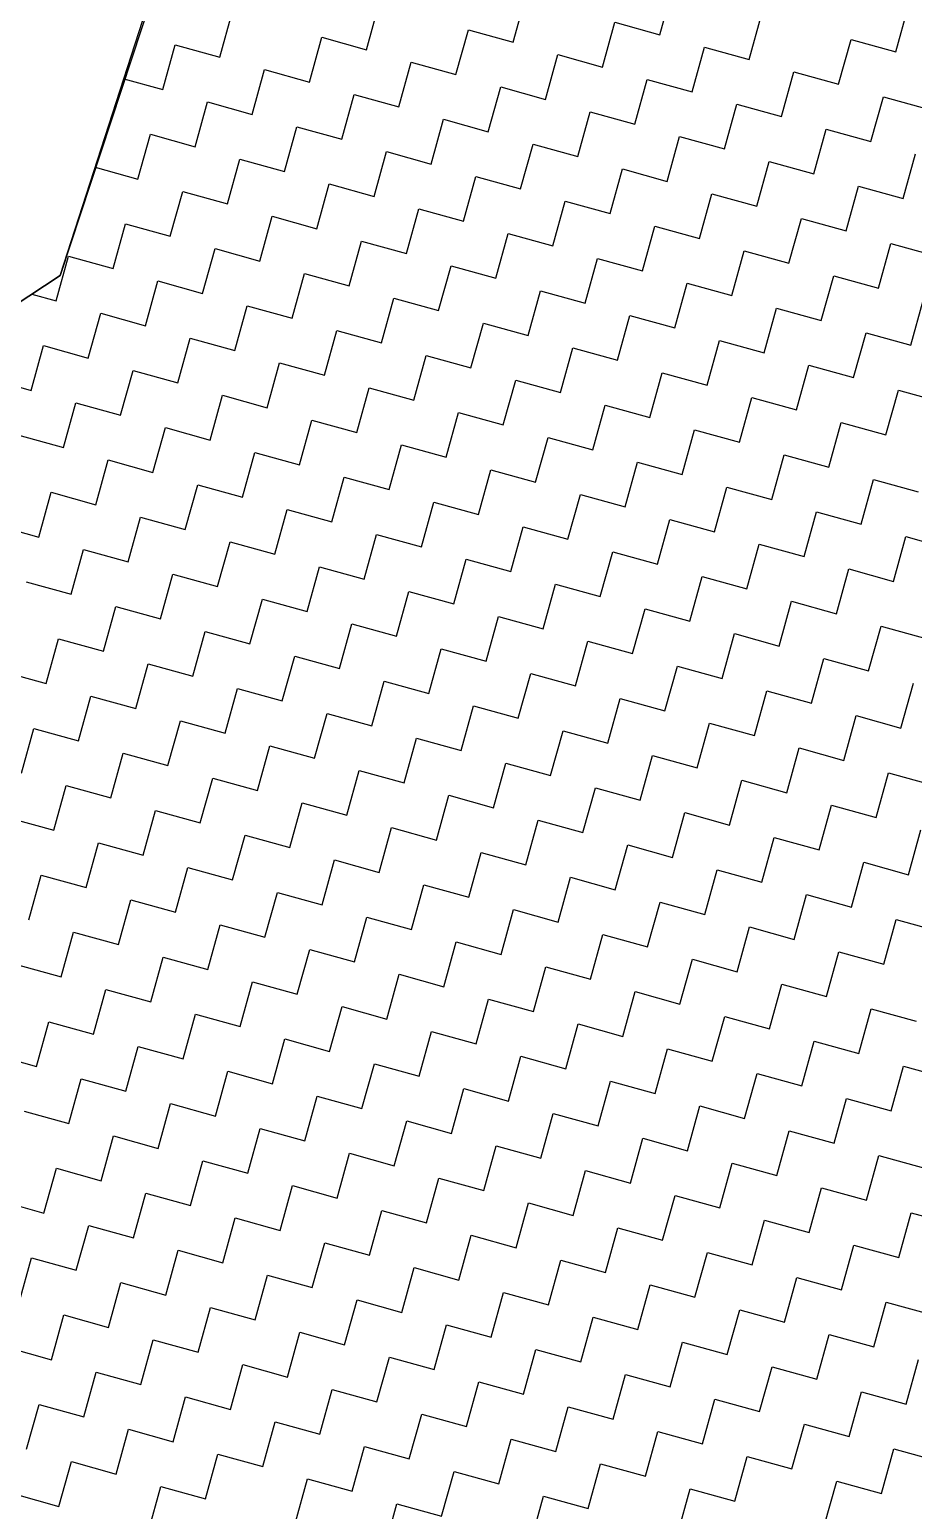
# Model space of a CAD drawing. Header units: metres. Extents: x 291974 to 293244, y 2020596 to 2023640.
# Drawn here: x 292535.4 to 292583.1, y 2022761.2 to 2022841 of the extents above; entities that cross this region are included whole.
import ezdxf

# ---------------------------------------------------------------- set-up
doc = ezdxf.new("R2010")
doc.units = ezdxf.units.M
doc.header["$MEASUREMENT"] = 0
doc.layers.add('POLY_HATCH', color=12, linetype='Continuous')
doc.layers.add('V_BOUND_LINE', color=7, linetype='Continuous')

msp = doc.modelspace()

# ---------------------------------------------------------------- linework, layer by layer
at = {"layer": 'POLY_HATCH'}
for p, q in [((292537.101, 2022827.772), (292619.303, 2023082.129)), ((292505.149, 2022806.786), (292537.101, 2022827.772))]:
    msp.add_line(p, q, dxfattribs=at)
at = {"layer": 'POLY_HATCH', "linetype": 'Continuous'}
for p, q in [((292569.4, 2022840.741), (292570.069, 2022843.152)), ((292553.6, 2022839.932), (292554.269, 2022842.342)), ((292561.5, 2022840.337), (292562.169, 2022842.747)), ((292545.7, 2022839.527), (292546.369, 2022841.937)), ((292574.221, 2022839.404), (292574.889, 2022841.815)), ((292582.121, 2022839.809), (292582.789, 2022842.22)), ((292558.421, 2022838.595), (292559.09, 2022841.005)), ((292559.09, 2022841.005), (292561.5, 2022840.337)), ((292566.321, 2022838.999), (292566.99, 2022841.41)), ((292566.99, 2022841.41), (292569.4, 2022840.741)), ((292542.621, 2022837.785), (292543.29, 2022840.195)), ((292543.29, 2022840.195), (292545.7, 2022839.527)), ((292550.521, 2022838.19), (292551.19, 2022840.6)), ((292551.19, 2022840.6), (292553.6, 2022839.932)), ((292571.142, 2022837.662), (292571.81, 2022840.073)), ((292571.81, 2022840.073), (292574.221, 2022839.404)), ((292579.042, 2022838.067), (292579.71, 2022840.478)), ((292579.71, 2022840.478), (292582.121, 2022839.809)), ((292555.342, 2022836.853), (292556.011, 2022839.263)), ((292556.011, 2022839.263), (292558.421, 2022838.595)), ((292563.242, 2022837.258), (292563.911, 2022839.668)), ((292563.911, 2022839.668), (292566.321, 2022838.999)), ((292540.525, 2022838.366), (292542.621, 2022837.785)), ((292547.442, 2022836.448), (292548.111, 2022838.858)), ((292548.111, 2022838.858), (292550.521, 2022838.19)), ((292575.963, 2022836.325), (292576.631, 2022838.736)), ((292576.631, 2022838.736), (292579.042, 2022838.067)), ((292560.163, 2022835.516), (292560.832, 2022837.926)), ((292560.832, 2022837.926), (292563.242, 2022837.258)), ((292568.063, 2022835.92), (292568.731, 2022838.331)), ((292568.731, 2022838.331), (292571.142, 2022837.662)), ((292544.363, 2022834.706), (292545.032, 2022837.116)), ((292545.032, 2022837.116), (292547.442, 2022836.448)), ((292552.263, 2022835.111), (292552.932, 2022837.521)), ((292552.932, 2022837.521), (292555.342, 2022836.853)), ((292572.884, 2022834.583), (292573.552, 2022836.994)), ((292573.552, 2022836.994), (292575.963, 2022836.325)), ((292580.784, 2022834.988), (292581.452, 2022837.399)), ((292581.452, 2022837.399), (292583.863, 2022836.73)), ((292557.084, 2022833.774), (292557.753, 2022836.184)), ((292557.753, 2022836.184), (292560.163, 2022835.516)), ((292564.984, 2022834.179), (292565.652, 2022836.589)), ((292565.652, 2022836.589), (292568.063, 2022835.92)), ((292541.284, 2022832.964), (292541.953, 2022835.374)), ((292541.953, 2022835.374), (292544.363, 2022834.706)), ((292549.184, 2022833.369), (292549.853, 2022835.779)), ((292549.853, 2022835.779), (292552.263, 2022835.111)), ((292569.805, 2022832.841), (292570.473, 2022835.252)), ((292570.473, 2022835.252), (292572.884, 2022834.583)), ((292577.705, 2022833.246), (292578.373, 2022835.657)), ((292578.373, 2022835.657), (292580.784, 2022834.988)), ((292554.005, 2022832.032), (292554.674, 2022834.442)), ((292554.674, 2022834.442), (292557.084, 2022833.774)), ((292561.905, 2022832.437), (292562.573, 2022834.847)), ((292562.573, 2022834.847), (292564.984, 2022834.179)), ((292538.985, 2022833.602), (292541.284, 2022832.964)), ((292546.105, 2022831.627), (292546.774, 2022834.037)), ((292546.774, 2022834.037), (292549.184, 2022833.369)), ((292574.626, 2022831.504), (292575.294, 2022833.915)), ((292575.294, 2022833.915), (292577.705, 2022833.246)), ((292582.526, 2022831.909), (292583.194, 2022834.32)), ((292558.826, 2022830.695), (292559.494, 2022833.105)), ((292559.494, 2022833.105), (292561.905, 2022832.437)), ((292566.726, 2022831.1), (292567.394, 2022833.51)), ((292567.394, 2022833.51), (292569.805, 2022832.841)), ((292543.026, 2022829.885), (292543.695, 2022832.295)), ((292543.695, 2022832.295), (292546.105, 2022831.627)), ((292550.926, 2022830.29), (292551.595, 2022832.7)), ((292551.595, 2022832.7), (292554.005, 2022832.032)), ((292571.547, 2022829.762), (292572.215, 2022832.173)), ((292572.215, 2022832.173), (292574.626, 2022831.504)), ((292579.447, 2022830.167), (292580.115, 2022832.578)), ((292580.115, 2022832.578), (292582.526, 2022831.909)), ((292555.747, 2022828.953), (292556.415, 2022831.363)), ((292556.415, 2022831.363), (292558.826, 2022830.695)), ((292563.647, 2022829.358), (292564.315, 2022831.768)), ((292564.315, 2022831.768), (292566.726, 2022831.1)), ((292539.947, 2022828.143), (292540.616, 2022830.554)), ((292540.616, 2022830.554), (292543.026, 2022829.885)), ((292547.847, 2022828.548), (292548.516, 2022830.958)), ((292548.516, 2022830.958), (292550.926, 2022830.29)), ((292568.468, 2022828.021), (292569.136, 2022830.431)), ((292569.136, 2022830.431), (292571.547, 2022829.762)), ((292576.368, 2022828.425), (292577.036, 2022830.836)), ((292577.036, 2022830.836), (292579.447, 2022830.167)), ((292552.668, 2022827.211), (292553.336, 2022829.621)), ((292553.336, 2022829.621), (292555.747, 2022828.953)), ((292560.568, 2022827.616), (292561.236, 2022830.026)), ((292561.236, 2022830.026), (292563.647, 2022829.358)), ((292536.868, 2022826.401), (292537.537, 2022828.812)), ((292537.537, 2022828.812), (292539.947, 2022828.143)), ((292544.768, 2022826.806), (292545.437, 2022829.216)), ((292545.437, 2022829.216), (292547.847, 2022828.548)), ((292573.289, 2022826.683), (292573.957, 2022829.094)), ((292573.957, 2022829.094), (292576.368, 2022828.425)), ((292581.189, 2022827.088), (292581.857, 2022829.499)), ((292581.857, 2022829.499), (292584.268, 2022828.83)), ((292557.489, 2022825.874), (292558.157, 2022828.284)), ((292558.157, 2022828.284), (292560.568, 2022827.616)), ((292565.389, 2022826.279), (292566.057, 2022828.689)), ((292566.057, 2022828.689), (292568.468, 2022828.021)), ((292541.689, 2022825.064), (292542.358, 2022827.475)), ((292542.358, 2022827.475), (292544.768, 2022826.806)), ((292549.589, 2022825.469), (292550.257, 2022827.879)), ((292550.257, 2022827.879), (292552.668, 2022827.211)), ((292570.21, 2022824.942), (292570.878, 2022827.352)), ((292570.878, 2022827.352), (292573.289, 2022826.683)), ((292578.11, 2022825.346), (292578.778, 2022827.757)), ((292578.778, 2022827.757), (292581.189, 2022827.088)), ((292535.564, 2022826.763), (292536.868, 2022826.401)), ((292554.41, 2022824.132), (292555.078, 2022826.542)), ((292555.078, 2022826.542), (292557.489, 2022825.874)), ((292562.31, 2022824.537), (292562.978, 2022826.947)), ((292562.978, 2022826.947), (292565.389, 2022826.279)), ((292582.93, 2022824.009), (292583.599, 2022826.42)), ((292538.61, 2022823.322), (292539.279, 2022825.733)), ((292539.279, 2022825.733), (292541.689, 2022825.064)), ((292546.51, 2022823.727), (292547.178, 2022826.137)), ((292547.178, 2022826.137), (292549.589, 2022825.469)), ((292567.131, 2022823.2), (292567.799, 2022825.61)), ((292567.799, 2022825.61), (292570.21, 2022824.942)), ((292575.031, 2022823.604), (292575.699, 2022826.015)), ((292575.699, 2022826.015), (292578.11, 2022825.346)), ((292551.331, 2022822.39), (292551.999, 2022824.8)), ((292551.999, 2022824.8), (292554.41, 2022824.132)), ((292559.231, 2022822.795), (292559.899, 2022825.205)), ((292559.899, 2022825.205), (292562.31, 2022824.537)), ((292535.531, 2022821.58), (292536.2, 2022823.991)), ((292536.2, 2022823.991), (292538.61, 2022823.322)), ((292543.431, 2022821.985), (292544.099, 2022824.396)), ((292544.099, 2022824.396), (292546.51, 2022823.727)), ((292571.952, 2022821.863), (292572.62, 2022824.273)), ((292572.62, 2022824.273), (292575.031, 2022823.604)), ((292579.851, 2022822.267), (292580.52, 2022824.678)), ((292580.52, 2022824.678), (292582.93, 2022824.009)), ((292556.152, 2022821.053), (292556.82, 2022823.463)), ((292556.82, 2022823.463), (292559.231, 2022822.795)), ((292564.052, 2022821.458), (292564.72, 2022823.868)), ((292564.72, 2022823.868), (292567.131, 2022823.2)), ((292540.352, 2022820.243), (292541.02, 2022822.654)), ((292541.02, 2022822.654), (292543.431, 2022821.985)), ((292548.252, 2022820.648), (292548.92, 2022823.058)), ((292548.92, 2022823.058), (292551.331, 2022822.39)), ((292568.873, 2022820.121), (292569.541, 2022822.531)), ((292569.541, 2022822.531), (292571.952, 2022821.863)), ((292576.772, 2022820.525), (292577.441, 2022822.936)), ((292577.441, 2022822.936), (292579.851, 2022822.267)), ((292533.121, 2022822.249), (292535.531, 2022821.58)), ((292553.073, 2022819.311), (292553.741, 2022821.721)), ((292553.741, 2022821.721), (292556.152, 2022821.053)), ((292560.973, 2022819.716), (292561.641, 2022822.126)), ((292561.641, 2022822.126), (292564.052, 2022821.458)), ((292581.593, 2022819.188), (292582.262, 2022821.599)), ((292582.262, 2022821.599), (292584.672, 2022820.93)), ((292537.273, 2022818.501), (292537.941, 2022820.912)), ((292537.941, 2022820.912), (292540.352, 2022820.243)), ((292545.173, 2022818.906), (292545.841, 2022821.317)), ((292545.841, 2022821.317), (292548.252, 2022820.648)), ((292573.693, 2022818.784), (292574.362, 2022821.194)), ((292574.362, 2022821.194), (292576.772, 2022820.525)), ((292557.894, 2022817.974), (292558.562, 2022820.384)), ((292558.562, 2022820.384), (292560.973, 2022819.716)), ((292565.794, 2022818.379), (292566.462, 2022820.789)), ((292566.462, 2022820.789), (292568.873, 2022820.121)), ((292542.094, 2022817.164), (292542.762, 2022819.575)), ((292542.762, 2022819.575), (292545.173, 2022818.906)), ((292549.994, 2022817.569), (292550.662, 2022819.979)), ((292550.662, 2022819.979), (292553.073, 2022819.311)), ((292570.614, 2022817.042), (292571.283, 2022819.452)), ((292571.283, 2022819.452), (292573.693, 2022818.784)), ((292578.514, 2022817.446), (292579.183, 2022819.857)), ((292579.183, 2022819.857), (292581.593, 2022819.188)), ((292534.862, 2022819.17), (292537.273, 2022818.501)), ((292554.815, 2022816.232), (292555.483, 2022818.642)), ((292555.483, 2022818.642), (292557.894, 2022817.974)), ((292562.715, 2022816.637), (292563.383, 2022819.047)), ((292563.383, 2022819.047), (292565.794, 2022818.379)), ((292539.015, 2022815.422), (292539.683, 2022817.833)), ((292539.683, 2022817.833), (292542.094, 2022817.164)), ((292546.915, 2022815.827), (292547.583, 2022818.238)), ((292547.583, 2022818.238), (292549.994, 2022817.569)), ((292567.535, 2022815.3), (292568.204, 2022817.71)), ((292568.204, 2022817.71), (292570.614, 2022817.042)), ((292575.435, 2022815.705), (292576.104, 2022818.115)), ((292576.104, 2022818.115), (292578.514, 2022817.446)), ((292551.736, 2022814.49), (292552.404, 2022816.9)), ((292552.404, 2022816.9), (292554.815, 2022816.232)), ((292559.636, 2022814.895), (292560.304, 2022817.305)), ((292560.304, 2022817.305), (292562.715, 2022816.637)), ((292535.936, 2022813.68), (292536.604, 2022816.091)), ((292536.604, 2022816.091), (292539.015, 2022815.422)), ((292543.836, 2022814.085), (292544.504, 2022816.496)), ((292544.504, 2022816.496), (292546.915, 2022815.827)), ((292572.356, 2022813.963), (292573.025, 2022816.373)), ((292573.025, 2022816.373), (292575.435, 2022815.705)), ((292580.256, 2022814.367), (292580.925, 2022816.778)), ((292580.925, 2022816.778), (292583.335, 2022816.109)), ((292556.557, 2022813.153), (292557.225, 2022815.563)), ((292557.225, 2022815.563), (292559.636, 2022814.895)), ((292564.456, 2022813.558), (292565.125, 2022815.968)), ((292565.125, 2022815.968), (292567.535, 2022815.3)), ((292540.757, 2022812.343), (292541.425, 2022814.754)), ((292541.425, 2022814.754), (292543.836, 2022814.085)), ((292548.657, 2022812.748), (292549.325, 2022815.159)), ((292549.325, 2022815.159), (292551.736, 2022814.49)), ((292569.277, 2022812.221), (292569.946, 2022814.631)), ((292569.946, 2022814.631), (292572.356, 2022813.963)), ((292577.177, 2022812.626), (292577.846, 2022815.036)), ((292577.846, 2022815.036), (292580.256, 2022814.367)), ((292533.525, 2022814.349), (292535.936, 2022813.68)), ((292553.478, 2022811.411), (292554.146, 2022813.821)), ((292554.146, 2022813.821), (292556.557, 2022813.153)), ((292561.377, 2022811.816), (292562.046, 2022814.226)), ((292562.046, 2022814.226), (292564.456, 2022813.558)), ((292581.998, 2022811.288), (292582.667, 2022813.699)), ((292582.667, 2022813.699), (292585.077, 2022813.03)), ((292537.678, 2022810.601), (292538.346, 2022813.012)), ((292538.346, 2022813.012), (292540.757, 2022812.343)), ((292545.578, 2022811.006), (292546.246, 2022813.417)), ((292546.246, 2022813.417), (292548.657, 2022812.748)), ((292566.198, 2022810.479), (292566.867, 2022812.889)), ((292566.867, 2022812.889), (292569.277, 2022812.221)), ((292574.098, 2022810.884), (292574.767, 2022813.294)), ((292574.767, 2022813.294), (292577.177, 2022812.626)), ((292550.399, 2022809.669), (292551.067, 2022812.08)), ((292551.067, 2022812.08), (292553.478, 2022811.411)), ((292558.298, 2022810.074), (292558.967, 2022812.484)), ((292558.967, 2022812.484), (292561.377, 2022811.816)), ((292535.267, 2022811.27), (292537.678, 2022810.601)), ((292542.499, 2022809.264), (292543.167, 2022811.675)), ((292543.167, 2022811.675), (292545.578, 2022811.006)), ((292571.019, 2022809.142), (292571.688, 2022811.552)), ((292571.688, 2022811.552), (292574.098, 2022810.884)), ((292578.919, 2022809.547), (292579.588, 2022811.957)), ((292579.588, 2022811.957), (292581.998, 2022811.288)), ((292555.219, 2022808.332), (292555.888, 2022810.742)), ((292555.888, 2022810.742), (292558.298, 2022810.074)), ((292563.119, 2022808.737), (292563.788, 2022811.147)), ((292563.788, 2022811.147), (292566.198, 2022810.479)), ((292539.42, 2022807.522), (292540.088, 2022809.933)), ((292540.088, 2022809.933), (292542.499, 2022809.264)), ((292547.32, 2022807.927), (292547.988, 2022810.338)), ((292547.988, 2022810.338), (292550.399, 2022809.669)), ((292567.94, 2022807.4), (292568.609, 2022809.81)), ((292568.609, 2022809.81), (292571.019, 2022809.142)), ((292575.84, 2022807.805), (292576.509, 2022810.215)), ((292576.509, 2022810.215), (292578.919, 2022809.547)), ((292552.14, 2022806.59), (292552.809, 2022809.001)), ((292552.809, 2022809.001), (292555.219, 2022808.332)), ((292560.04, 2022806.995), (292560.709, 2022809.405)), ((292560.709, 2022809.405), (292563.119, 2022808.737)), ((292580.661, 2022806.468), (292581.33, 2022808.878)), ((292581.33, 2022808.878), (292583.74, 2022808.209)), ((292536.341, 2022805.78), (292537.009, 2022808.191)), ((292537.009, 2022808.191), (292539.42, 2022807.522)), ((292544.241, 2022806.185), (292544.909, 2022808.596)), ((292544.909, 2022808.596), (292547.32, 2022807.927)), ((292564.861, 2022805.658), (292565.53, 2022808.068)), ((292565.53, 2022808.068), (292567.94, 2022807.4)), ((292572.761, 2022806.063), (292573.43, 2022808.473)), ((292573.43, 2022808.473), (292575.84, 2022807.805)), ((292549.061, 2022804.848), (292549.73, 2022807.259)), ((292549.73, 2022807.259), (292552.14, 2022806.59)), ((292556.961, 2022805.253), (292557.63, 2022807.663)), ((292557.63, 2022807.663), (292560.04, 2022806.995)), ((292533.93, 2022806.449), (292536.341, 2022805.78)), ((292541.162, 2022804.443), (292541.83, 2022806.854)), ((292541.83, 2022806.854), (292544.241, 2022806.185)), ((292569.682, 2022804.321), (292570.351, 2022806.731)), ((292570.351, 2022806.731), (292572.761, 2022806.063)), ((292577.582, 2022804.726), (292578.251, 2022807.136)), ((292578.251, 2022807.136), (292580.661, 2022806.468)), ((292553.882, 2022803.511), (292554.551, 2022805.922)), ((292554.551, 2022805.922), (292556.961, 2022805.253)), ((292561.782, 2022803.916), (292562.451, 2022806.326)), ((292562.451, 2022806.326), (292564.861, 2022805.658)), ((292582.403, 2022803.389), (292583.072, 2022805.799)), ((292538.083, 2022802.701), (292538.751, 2022805.112)), ((292538.751, 2022805.112), (292541.162, 2022804.443)), ((292545.982, 2022803.106), (292546.651, 2022805.517)), ((292546.651, 2022805.517), (292549.061, 2022804.848)), ((292566.603, 2022802.579), (292567.272, 2022804.989)), ((292567.272, 2022804.989), (292569.682, 2022804.321)), ((292574.503, 2022802.984), (292575.172, 2022805.394)), ((292575.172, 2022805.394), (292577.582, 2022804.726)), ((292550.803, 2022801.769), (292551.472, 2022804.18)), ((292551.472, 2022804.18), (292553.882, 2022803.511)), ((292558.703, 2022802.174), (292559.372, 2022804.584)), ((292559.372, 2022804.584), (292561.782, 2022803.916)), ((292579.324, 2022801.647), (292579.993, 2022804.057)), ((292579.993, 2022804.057), (292582.403, 2022803.389)), ((292535.004, 2022800.96), (292535.672, 2022803.37)), ((292535.672, 2022803.37), (292538.083, 2022802.701)), ((292542.903, 2022801.364), (292543.572, 2022803.775)), ((292543.572, 2022803.775), (292545.982, 2022803.106)), ((292571.424, 2022801.242), (292572.093, 2022803.652)), ((292572.093, 2022803.652), (292574.503, 2022802.984)), ((292555.624, 2022800.432), (292556.293, 2022802.843)), ((292556.293, 2022802.843), (292558.703, 2022802.174)), ((292563.524, 2022800.837), (292564.193, 2022803.247)), ((292564.193, 2022803.247), (292566.603, 2022802.579)), ((292539.824, 2022799.622), (292540.493, 2022802.033)), ((292540.493, 2022802.033), (292542.903, 2022801.364)), ((292547.724, 2022800.027), (292548.393, 2022802.438)), ((292548.393, 2022802.438), (292550.803, 2022801.769)), ((292568.345, 2022799.5), (292569.014, 2022801.91)), ((292569.014, 2022801.91), (292571.424, 2022801.242)), ((292576.245, 2022799.905), (292576.914, 2022802.315)), ((292576.914, 2022802.315), (292579.324, 2022801.647)), ((292552.545, 2022798.69), (292553.214, 2022801.101)), ((292553.214, 2022801.101), (292555.624, 2022800.432)), ((292560.445, 2022799.095), (292561.114, 2022801.505)), ((292561.114, 2022801.505), (292563.524, 2022800.837)), ((292581.066, 2022798.568), (292581.735, 2022800.978)), ((292581.735, 2022800.978), (292584.145, 2022800.31)), ((292536.745, 2022797.881), (292537.414, 2022800.291)), ((292537.414, 2022800.291), (292539.824, 2022799.622)), ((292544.645, 2022798.285), (292545.314, 2022800.696)), ((292545.314, 2022800.696), (292547.724, 2022800.027)), ((292565.266, 2022797.758), (292565.935, 2022800.168)), ((292565.935, 2022800.168), (292568.345, 2022799.5)), ((292573.166, 2022798.163), (292573.835, 2022800.573)), ((292573.835, 2022800.573), (292576.245, 2022799.905)), ((292549.466, 2022796.948), (292550.135, 2022799.359)), ((292550.135, 2022799.359), (292552.545, 2022798.69)), ((292557.366, 2022797.353), (292558.035, 2022799.764)), ((292558.035, 2022799.764), (292560.445, 2022799.095)), ((292534.335, 2022798.549), (292536.745, 2022797.881)), ((292541.566, 2022796.543), (292542.235, 2022798.954)), ((292542.235, 2022798.954), (292544.645, 2022798.285)), ((292570.087, 2022796.421), (292570.756, 2022798.831)), ((292570.756, 2022798.831), (292573.166, 2022798.163)), ((292577.987, 2022796.826), (292578.656, 2022799.236)), ((292578.656, 2022799.236), (292581.066, 2022798.568)), ((292554.287, 2022795.611), (292554.956, 2022798.022)), ((292554.956, 2022798.022), (292557.366, 2022797.353)), ((292562.187, 2022796.016), (292562.856, 2022798.426)), ((292562.856, 2022798.426), (292565.266, 2022797.758)), ((292582.808, 2022795.489), (292583.476, 2022797.899)), ((292538.487, 2022794.802), (292539.156, 2022797.212)), ((292539.156, 2022797.212), (292541.566, 2022796.543)), ((292546.387, 2022795.206), (292547.056, 2022797.617)), ((292547.056, 2022797.617), (292549.466, 2022796.948)), ((292567.008, 2022794.679), (292567.677, 2022797.089)), ((292567.677, 2022797.089), (292570.087, 2022796.421)), ((292574.908, 2022795.084), (292575.577, 2022797.494)), ((292575.577, 2022797.494), (292577.987, 2022796.826)), ((292551.208, 2022793.869), (292551.877, 2022796.28)), ((292551.877, 2022796.28), (292554.287, 2022795.611)), ((292559.108, 2022794.274), (292559.777, 2022796.685)), ((292559.777, 2022796.685), (292562.187, 2022796.016)), ((292579.729, 2022793.747), (292580.397, 2022796.157)), ((292580.397, 2022796.157), (292582.808, 2022795.489)), ((292535.408, 2022793.06), (292536.077, 2022795.47)), ((292536.077, 2022795.47), (292538.487, 2022794.802)), ((292543.308, 2022793.464), (292543.977, 2022795.875)), ((292543.977, 2022795.875), (292546.387, 2022795.206)), ((292563.929, 2022792.937), (292564.598, 2022795.347)), ((292564.598, 2022795.347), (292567.008, 2022794.679)), ((292571.829, 2022793.342), (292572.498, 2022795.752)), ((292572.498, 2022795.752), (292574.908, 2022795.084)), ((292548.129, 2022792.127), (292548.798, 2022794.538)), ((292548.798, 2022794.538), (292551.208, 2022793.869)), ((292556.029, 2022792.532), (292556.698, 2022794.943)), ((292556.698, 2022794.943), (292559.108, 2022794.274)), ((292540.229, 2022791.723), (292540.898, 2022794.133)), ((292540.898, 2022794.133), (292543.308, 2022793.464)), ((292568.75, 2022791.6), (292569.419, 2022794.01)), ((292569.419, 2022794.01), (292571.829, 2022793.342)), ((292576.65, 2022792.005), (292577.318, 2022794.415)), ((292577.318, 2022794.415), (292579.729, 2022793.747)), ((292552.95, 2022790.79), (292553.619, 2022793.201)), ((292553.619, 2022793.201), (292556.029, 2022792.532)), ((292560.85, 2022791.195), (292561.519, 2022793.606)), ((292561.519, 2022793.606), (292563.929, 2022792.937)), ((292581.471, 2022790.668), (292582.139, 2022793.078)), ((292582.139, 2022793.078), (292584.55, 2022792.41)), ((292537.15, 2022789.981), (292537.819, 2022792.391)), ((292537.819, 2022792.391), (292540.229, 2022791.723)), ((292545.05, 2022790.385), (292545.719, 2022792.796)), ((292545.719, 2022792.796), (292548.129, 2022792.127)), ((292565.671, 2022789.858), (292566.34, 2022792.268)), ((292566.34, 2022792.268), (292568.75, 2022791.6)), ((292573.571, 2022790.263), (292574.239, 2022792.673)), ((292574.239, 2022792.673), (292576.65, 2022792.005)), ((292549.871, 2022789.048), (292550.54, 2022791.459)), ((292550.54, 2022791.459), (292552.95, 2022790.79)), ((292557.771, 2022789.453), (292558.44, 2022791.864)), ((292558.44, 2022791.864), (292560.85, 2022791.195)), ((292578.392, 2022788.926), (292579.06, 2022791.336)), ((292579.06, 2022791.336), (292581.471, 2022790.668)), ((292534.74, 2022790.649), (292537.15, 2022789.981)), ((292541.971, 2022788.644), (292542.64, 2022791.054)), ((292542.64, 2022791.054), (292545.05, 2022790.385)), ((292562.592, 2022788.116), (292563.261, 2022790.527)), ((292563.261, 2022790.527), (292565.671, 2022789.858)), ((292570.492, 2022788.521), (292571.16, 2022790.931)), ((292571.16, 2022790.931), (292573.571, 2022790.263)), ((292546.792, 2022787.306), (292547.461, 2022789.717)), ((292547.461, 2022789.717), (292549.871, 2022789.048)), ((292554.692, 2022787.711), (292555.361, 2022790.122)), ((292555.361, 2022790.122), (292557.771, 2022789.453)), ((292538.892, 2022786.902), (292539.561, 2022789.312)), ((292539.561, 2022789.312), (292541.971, 2022788.644)), ((292567.413, 2022786.779), (292568.081, 2022789.189)), ((292568.081, 2022789.189), (292570.492, 2022788.521)), ((292575.313, 2022787.184), (292575.981, 2022789.594)), ((292575.981, 2022789.594), (292578.392, 2022788.926)), ((292551.613, 2022785.969), (292552.282, 2022788.38)), ((292552.282, 2022788.38), (292554.692, 2022787.711)), ((292559.513, 2022786.374), (292560.182, 2022788.785)), ((292560.182, 2022788.785), (292562.592, 2022788.116)), ((292580.134, 2022785.847), (292580.802, 2022788.257)), ((292580.802, 2022788.257), (292583.213, 2022787.589)), ((292535.813, 2022785.16), (292536.482, 2022787.57)), ((292536.482, 2022787.57), (292538.892, 2022786.902)), ((292543.713, 2022785.565), (292544.382, 2022787.975)), ((292544.382, 2022787.975), (292546.792, 2022787.306)), ((292564.334, 2022785.037), (292565.002, 2022787.448)), ((292565.002, 2022787.448), (292567.413, 2022786.779)), ((292572.234, 2022785.442), (292572.902, 2022787.852)), ((292572.902, 2022787.852), (292575.313, 2022787.184)), ((292548.534, 2022784.227), (292549.203, 2022786.638)), ((292549.203, 2022786.638), (292551.613, 2022785.969)), ((292556.434, 2022784.632), (292557.103, 2022787.043)), ((292557.103, 2022787.043), (292559.513, 2022786.374)), ((292577.055, 2022784.105), (292577.723, 2022786.515)), ((292577.723, 2022786.515), (292580.134, 2022785.847)), ((292533.403, 2022785.828), (292535.813, 2022785.16)), ((292540.634, 2022783.823), (292541.303, 2022786.233)), ((292541.303, 2022786.233), (292543.713, 2022785.565)), ((292561.255, 2022783.295), (292561.923, 2022785.706)), ((292561.923, 2022785.706), (292564.334, 2022785.037)), ((292569.155, 2022783.7), (292569.823, 2022786.11)), ((292569.823, 2022786.11), (292572.234, 2022785.442)), ((292553.355, 2022782.89), (292554.024, 2022785.301)), ((292554.024, 2022785.301), (292556.434, 2022784.632)), ((292581.876, 2022782.768), (292582.544, 2022785.178)), ((292582.544, 2022785.178), (292584.955, 2022784.51)), ((292537.555, 2022782.081), (292538.224, 2022784.491)), ((292538.224, 2022784.491), (292540.634, 2022783.823)), ((292545.455, 2022782.486), (292546.124, 2022784.896)), ((292546.124, 2022784.896), (292548.534, 2022784.227)), ((292566.076, 2022781.958), (292566.744, 2022784.369)), ((292566.744, 2022784.369), (292569.155, 2022783.7)), ((292573.976, 2022782.363), (292574.644, 2022784.773)), ((292574.644, 2022784.773), (292577.055, 2022784.105)), ((292550.276, 2022781.148), (292550.945, 2022783.559)), ((292550.945, 2022783.559), (292553.355, 2022782.89)), ((292558.176, 2022781.553), (292558.844, 2022783.964)), ((292558.844, 2022783.964), (292561.255, 2022783.295)), ((292578.797, 2022781.026), (292579.465, 2022783.436)), ((292579.465, 2022783.436), (292581.876, 2022782.768)), ((292535.145, 2022782.749), (292537.555, 2022782.081)), ((292542.376, 2022780.744), (292543.045, 2022783.154)), ((292543.045, 2022783.154), (292545.455, 2022782.486)), ((292562.997, 2022780.216), (292563.665, 2022782.627)), ((292563.665, 2022782.627), (292566.076, 2022781.958)), ((292570.897, 2022780.621), (292571.565, 2022783.031)), ((292571.565, 2022783.031), (292573.976, 2022782.363)), ((292547.197, 2022779.407), (292547.866, 2022781.817)), ((292547.866, 2022781.817), (292550.276, 2022781.148)), ((292555.097, 2022779.811), (292555.765, 2022782.222)), ((292555.765, 2022782.222), (292558.176, 2022781.553)), ((292539.297, 2022779.002), (292539.966, 2022781.412)), ((292539.966, 2022781.412), (292542.376, 2022780.744)), ((292567.818, 2022778.879), (292568.486, 2022781.29)), ((292568.486, 2022781.29), (292570.897, 2022780.621)), ((292575.718, 2022779.284), (292576.386, 2022781.694)), ((292576.386, 2022781.694), (292578.797, 2022781.026)), ((292552.018, 2022778.069), (292552.686, 2022780.48)), ((292552.686, 2022780.48), (292555.097, 2022779.811)), ((292559.918, 2022778.474), (292560.586, 2022780.885)), ((292560.586, 2022780.885), (292562.997, 2022780.216)), ((292580.539, 2022777.947), (292581.207, 2022780.357)), ((292581.207, 2022780.357), (292583.618, 2022779.689)), ((292536.218, 2022777.26), (292536.887, 2022779.67)), ((292536.887, 2022779.67), (292539.297, 2022779.002)), ((292544.118, 2022777.665), (292544.787, 2022780.075)), ((292544.787, 2022780.075), (292547.197, 2022779.407)), ((292564.739, 2022777.137), (292565.407, 2022779.548)), ((292565.407, 2022779.548), (292567.818, 2022778.879)), ((292572.639, 2022777.542), (292573.307, 2022779.952)), ((292573.307, 2022779.952), (292575.718, 2022779.284)), ((292548.939, 2022776.328), (292549.607, 2022778.738)), ((292549.607, 2022778.738), (292552.018, 2022778.069)), ((292556.839, 2022776.732), (292557.507, 2022779.143)), ((292557.507, 2022779.143), (292559.918, 2022778.474)), ((292577.46, 2022776.205), (292578.128, 2022778.615)), ((292578.128, 2022778.615), (292580.539, 2022777.947)), ((292533.808, 2022777.928), (292536.218, 2022777.26)), ((292541.039, 2022775.923), (292541.708, 2022778.333)), ((292541.708, 2022778.333), (292544.118, 2022777.665)), ((292561.66, 2022775.395), (292562.328, 2022777.806)), ((292562.328, 2022777.806), (292564.739, 2022777.137)), ((292569.56, 2022775.8), (292570.228, 2022778.211)), ((292570.228, 2022778.211), (292572.639, 2022777.542)), ((292545.86, 2022774.586), (292546.528, 2022776.996)), ((292546.528, 2022776.996), (292548.939, 2022776.328)), ((292553.76, 2022774.99), (292554.428, 2022777.401)), ((292554.428, 2022777.401), (292556.839, 2022776.732)), ((292582.28, 2022774.868), (292582.949, 2022777.278)), ((292582.949, 2022777.278), (292585.359, 2022776.61)), ((292537.96, 2022774.181), (292538.629, 2022776.591)), ((292538.629, 2022776.591), (292541.039, 2022775.923)), ((292566.481, 2022774.058), (292567.149, 2022776.469)), ((292567.149, 2022776.469), (292569.56, 2022775.8)), ((292574.381, 2022774.463), (292575.049, 2022776.873)), ((292575.049, 2022776.873), (292577.46, 2022776.205)), ((292550.681, 2022773.249), (292551.349, 2022775.659)), ((292551.349, 2022775.659), (292553.76, 2022774.99)), ((292558.581, 2022773.653), (292559.249, 2022776.064)), ((292559.249, 2022776.064), (292561.66, 2022775.395)), ((292579.201, 2022773.126), (292579.87, 2022775.536)), ((292579.87, 2022775.536), (292582.28, 2022774.868)), ((292534.881, 2022772.439), (292535.55, 2022774.849)), ((292535.55, 2022774.849), (292537.96, 2022774.181)), ((292542.781, 2022772.844), (292543.449, 2022775.254)), ((292543.449, 2022775.254), (292545.86, 2022774.586)), ((292563.402, 2022772.316), (292564.07, 2022774.727)), ((292564.07, 2022774.727), (292566.481, 2022774.058)), ((292571.302, 2022772.721), (292571.97, 2022775.132)), ((292571.97, 2022775.132), (292574.381, 2022774.463)), ((292547.602, 2022771.507), (292548.27, 2022773.917)), ((292548.27, 2022773.917), (292550.681, 2022773.249)), ((292555.502, 2022771.911), (292556.17, 2022774.322)), ((292556.17, 2022774.322), (292558.581, 2022773.653)), ((292576.122, 2022771.384), (292576.791, 2022773.794)), ((292576.791, 2022773.794), (292579.201, 2022773.126)), ((292539.702, 2022771.102), (292540.37, 2022773.512)), ((292540.37, 2022773.512), (292542.781, 2022772.844)), ((292560.323, 2022770.574), (292560.991, 2022772.985)), ((292560.991, 2022772.985), (292563.402, 2022772.316)), ((292568.223, 2022770.979), (292568.891, 2022773.39)), ((292568.891, 2022773.39), (292571.302, 2022772.721)), ((292544.523, 2022769.765), (292545.191, 2022772.175)), ((292545.191, 2022772.175), (292547.602, 2022771.507)), ((292552.423, 2022770.17), (292553.091, 2022772.58)), ((292553.091, 2022772.58), (292555.502, 2022771.911)), ((292580.943, 2022770.047), (292581.612, 2022772.457)), ((292581.612, 2022772.457), (292584.022, 2022771.789)), ((292536.623, 2022769.36), (292537.291, 2022771.77)), ((292537.291, 2022771.77), (292539.702, 2022771.102)), ((292565.144, 2022769.237), (292565.812, 2022771.648)), ((292565.812, 2022771.648), (292568.223, 2022770.979)), ((292573.043, 2022769.642), (292573.712, 2022772.053)), ((292573.712, 2022772.053), (292576.122, 2022771.384)), ((292549.344, 2022768.428), (292550.012, 2022770.838)), ((292550.012, 2022770.838), (292552.423, 2022770.17)), ((292557.244, 2022768.832), (292557.912, 2022771.243)), ((292557.912, 2022771.243), (292560.323, 2022770.574)), ((292577.864, 2022768.305), (292578.533, 2022770.715)), ((292578.533, 2022770.715), (292580.943, 2022770.047)), ((292534.212, 2022770.028), (292536.623, 2022769.36)), ((292541.444, 2022768.023), (292542.112, 2022770.433)), ((292542.112, 2022770.433), (292544.523, 2022769.765)), ((292562.065, 2022767.495), (292562.733, 2022769.906)), ((292562.733, 2022769.906), (292565.144, 2022769.237)), ((292569.964, 2022767.9), (292570.633, 2022770.311)), ((292570.633, 2022770.311), (292573.043, 2022769.642)), ((292546.265, 2022766.686), (292546.933, 2022769.096)), ((292546.933, 2022769.096), (292549.344, 2022768.428)), ((292554.165, 2022767.091), (292554.833, 2022769.501)), ((292554.833, 2022769.501), (292557.244, 2022768.832)), ((292574.785, 2022766.563), (292575.454, 2022768.974)), ((292575.454, 2022768.974), (292577.864, 2022768.305)), ((292582.685, 2022766.968), (292583.354, 2022769.378)), ((292538.365, 2022766.281), (292539.033, 2022768.691)), ((292539.033, 2022768.691), (292541.444, 2022768.023)), ((292558.986, 2022765.753), (292559.654, 2022768.164)), ((292559.654, 2022768.164), (292562.065, 2022767.495)), ((292566.885, 2022766.158), (292567.554, 2022768.569)), ((292567.554, 2022768.569), (292569.964, 2022767.9)), ((292543.186, 2022764.944), (292543.854, 2022767.354)), ((292543.854, 2022767.354), (292546.265, 2022766.686)), ((292551.086, 2022765.349), (292551.754, 2022767.759)), ((292551.754, 2022767.759), (292554.165, 2022767.091)), ((292579.606, 2022765.226), (292580.275, 2022767.636)), ((292580.275, 2022767.636), (292582.685, 2022766.968)), ((292535.286, 2022764.539), (292535.954, 2022766.949)), ((292535.954, 2022766.949), (292538.365, 2022766.281)), ((292563.806, 2022764.416), (292564.475, 2022766.827)), ((292564.475, 2022766.827), (292566.885, 2022766.158)), ((292571.706, 2022764.821), (292572.375, 2022767.232)), ((292572.375, 2022767.232), (292574.785, 2022766.563)), ((292548.007, 2022763.607), (292548.675, 2022766.017)), ((292548.675, 2022766.017), (292551.086, 2022765.349)), ((292555.907, 2022764.012), (292556.575, 2022766.422)), ((292556.575, 2022766.422), (292558.986, 2022765.753)), ((292576.527, 2022763.484), (292577.196, 2022765.895)), ((292577.196, 2022765.895), (292579.606, 2022765.226)), ((292540.107, 2022763.202), (292540.775, 2022765.612)), ((292540.775, 2022765.612), (292543.186, 2022764.944)), ((292560.727, 2022762.674), (292561.396, 2022765.085)), ((292561.396, 2022765.085), (292563.806, 2022764.416)), ((292568.627, 2022763.079), (292569.296, 2022765.49)), ((292569.296, 2022765.49), (292571.706, 2022764.821)), ((292544.928, 2022761.865), (292545.596, 2022764.275)), ((292545.596, 2022764.275), (292548.007, 2022763.607)), ((292552.828, 2022762.27), (292553.496, 2022764.68)), ((292553.496, 2022764.68), (292555.907, 2022764.012)), ((292581.348, 2022762.147), (292582.017, 2022764.557)), ((292582.017, 2022764.557), (292584.427, 2022763.889)), ((292537.028, 2022761.46), (292537.696, 2022763.87)), ((292537.696, 2022763.87), (292540.107, 2022763.202)), ((292565.548, 2022761.337), (292566.217, 2022763.748)), ((292566.217, 2022763.748), (292568.627, 2022763.079)), ((292573.448, 2022761.742), (292574.117, 2022764.153)), ((292574.117, 2022764.153), (292576.527, 2022763.484)), ((292549.749, 2022760.528), (292550.417, 2022762.938)), ((292550.417, 2022762.938), (292552.828, 2022762.27)), ((292557.648, 2022760.933), (292558.317, 2022763.343)), ((292558.317, 2022763.343), (292560.727, 2022762.674)), ((292578.269, 2022760.405), (292578.938, 2022762.816)), ((292578.938, 2022762.816), (292581.348, 2022762.147)), ((292534.617, 2022762.128), (292537.028, 2022761.46)), ((292541.849, 2022760.123), (292542.517, 2022762.533)), ((292542.517, 2022762.533), (292544.928, 2022761.865)), ((292562.469, 2022759.595), (292563.138, 2022762.006)), ((292563.138, 2022762.006), (292565.548, 2022761.337)), ((292570.369, 2022760), (292571.038, 2022762.411)), ((292571.038, 2022762.411), (292573.448, 2022761.742)), ((292554.569, 2022759.191), (292555.238, 2022761.601)), ((292555.238, 2022761.601), (292557.648, 2022760.933))]:
    msp.add_line(p, q, dxfattribs=at)
at = {"layer": 'V_BOUND_LINE'}
for p, q in [((292543.845, 2022848.254), (292537.101, 2022827.772)), ((292537.101, 2022827.772), (292505.149, 2022806.786))]:
    msp.add_line(p, q, dxfattribs=at)

doc.saveas('drawing.dxf')
